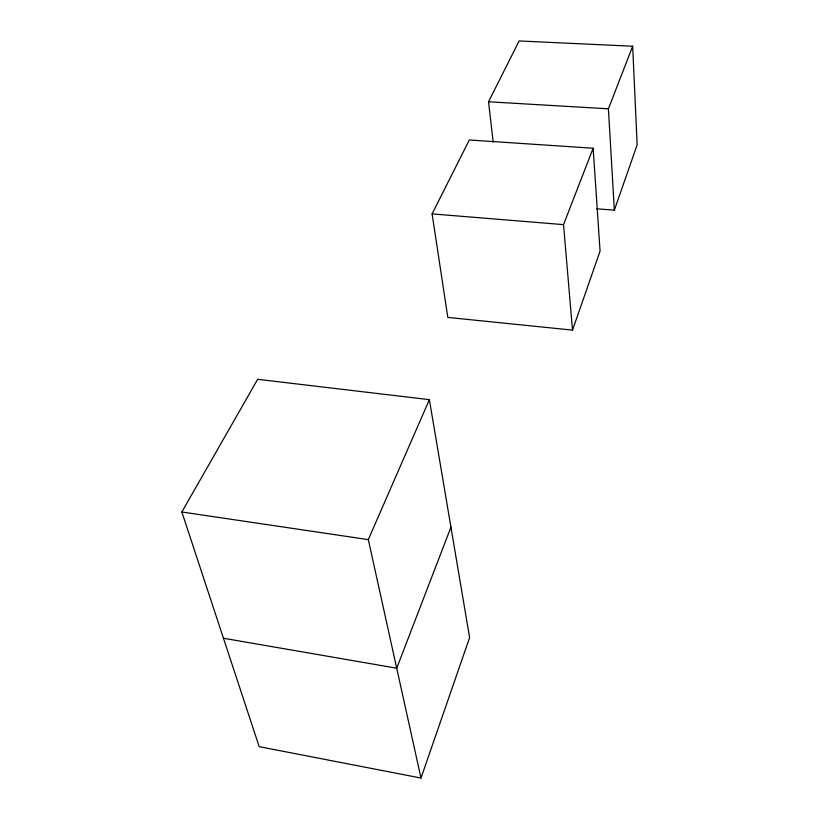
<?xml version="1.0" encoding="UTF-8"?>
<svg xmlns="http://www.w3.org/2000/svg" width="819" height="819" viewBox="0 0 819 819"><rect width="100%" height="100%" fill="white"/><g stroke="black" fill="none" stroke-linecap="round" stroke-linejoin="round"><path stroke-width="1.23" d="M420.997 778.05L469.615 637.581L429.371 399.662L257.657 379.299L181.849 511.988L259.173 746.652L420.997 778.05L368.304 539.619L429.371 399.662M572.512 330.118L600.071 251.136L593.14 148.229L469.297 139.988L432.104 213.892L447.809 317.414L572.512 330.118L563.533 224.631L593.14 148.229M596.58 208.784L614.352 210.176L637.151 144.83L632.667 46.233L519.123 40.95L488.523 101.771L493.202 142.066M450.941 527.17L396.724 668.212L223.444 638.236M614.352 210.176L608.415 108.814L632.667 46.233M488.523 101.771L608.415 108.814M432.104 213.892L563.533 224.631M181.849 511.988L368.304 539.619"/></g></svg>
